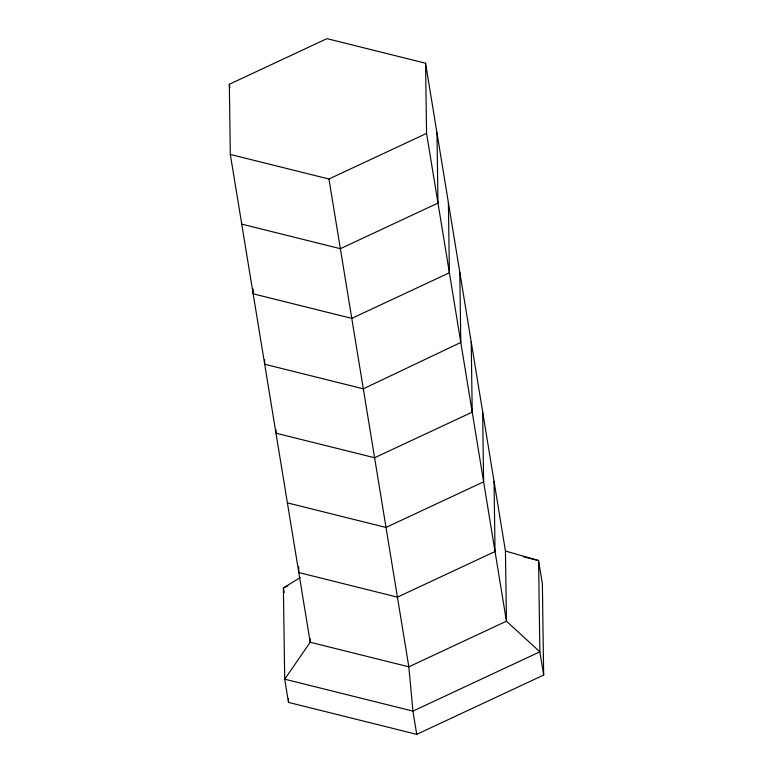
<?xml version="1.0" encoding="UTF-8"?>
<svg xmlns="http://www.w3.org/2000/svg" width="773" height="773" viewBox="0 0 773 773"><rect width="100%" height="100%" fill="white"/><g stroke="black" fill="none" stroke-linecap="round" stroke-linejoin="round"><path stroke-width="1.16" d="M300.282 577.566L283.401 587.924L284.706 679.177L288.503 702.406L416.734 734.35L543.67 675.042L542.366 583.789L538.568 560.56L505.445 551.023L425.565 63.212L326.95 38.65L229.33 84.267L230.325 154.445L310.215 642.257L284.706 679.177L412.937 711.121L539.863 651.813L538.568 560.56L523.408 556.782M230.325 154.445L328.95 179.007L426.57 133.391L425.565 63.212M287.778 585.886L283.401 587.924L284.164 592.572M241.746 224.131L340.362 248.693L437.982 203.077L436.977 132.908M287.392 502.875L386.007 527.447L483.627 481.83L482.623 411.651M543.67 675.042L539.863 651.813L506.45 621.202L426.57 133.391M328.95 179.007L408.83 666.819L412.937 711.121L416.734 734.35M229.33 84.267L229.91 87.803M264.608 359.445L264.685 364.247L363.31 388.819L460.805 342.458L459.8 272.28M505.445 551.023L506.45 621.202L408.83 666.819L310.215 642.257L310.157 638.682M494.034 481.337L495.039 551.516L397.419 597.133L298.803 572.561L298.716 566.619M471.211 341.966L472.216 412.144L374.596 457.751L275.98 433.189L275.922 429.624M448.388 202.594L449.393 272.772L351.773 318.379L253.158 293.817L253.09 289.054M288.455 698.802L288.503 702.406"/></g></svg>
